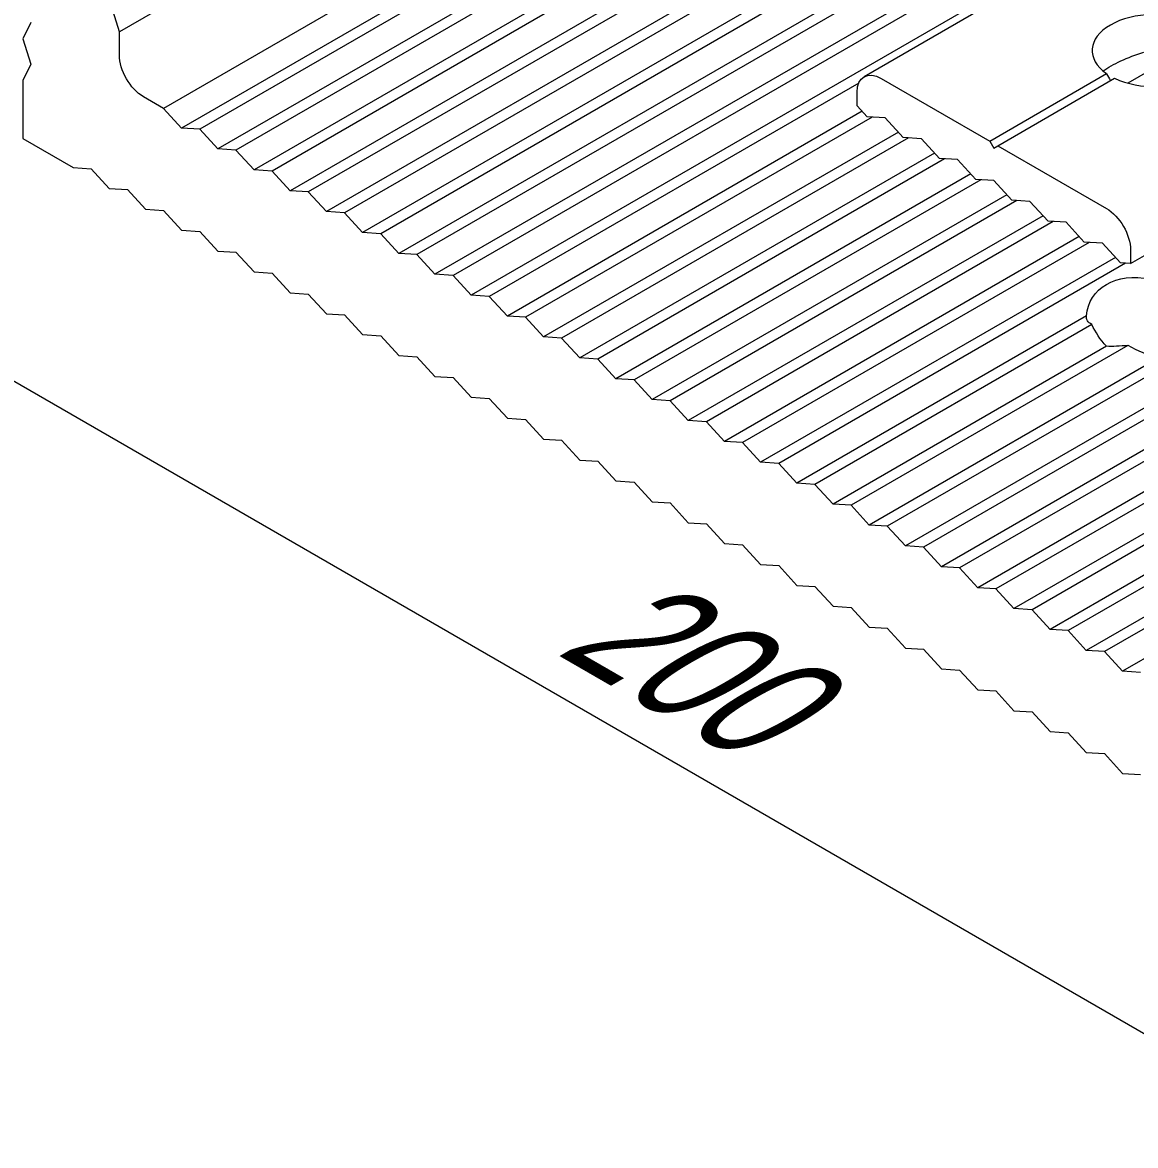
# Model space of a CAD drawing. Extents: x -37 to 4620, y -49 to 348.
# Drawn here: x 1987.84 to 2005.45, y 233.38 to 251.15 of the extents above; entities that cross this region are included whole.
import ezdxf

# ---------------------------------------------------------------- set-up
doc = ezdxf.new("R2010")
doc.units = 0
doc.header["$LTSCALE"] = 5
doc.layers.add('4', color=160, linetype='CONTINUOUS', lineweight=18)
doc.layers.add('PV-B6A89', color=7, linetype='CONTINUOUS', lineweight=15)
doc.styles.add('15', font='russ.shx', dxfattribs={"width": 0.7, "height": 15})

msp = doc.modelspace()

# ---------------------------------------------------------------- linework, layer by layer
at = {"layer": '4', "extrusion": (-8.3e-15, 0.816497, 0.57735)}
msp.add_line((1985.718, 246.62, -17.439), (2008.656, 233.377, 1.291), dxfattribs=at)
at = {"layer": 'PV-B6A89', "extrusion": (-8.2e-15, 0.816497, 0.57735)}
for p, q in [((2000.537, 255.36, -32.299), (1990.355, 249.482, -32.299)), ((2000.824, 255.342, -32.299), (1990.642, 249.463, -32.299)), ((2001.11, 255.03, -32.299), (1990.928, 249.151, -32.299)), ((2001.396, 255.011, -32.299), (1991.214, 249.133, -32.299)), ((2001.683, 254.699, -32.299), (1991.501, 248.82, -32.299)), ((2001.969, 254.681, -32.299), (1991.787, 248.802, -32.299)), ((2002.256, 254.368, -32.299), (1992.073, 248.49, -32.299)), ((2002.542, 254.35, -32.299), (1992.36, 248.471, -32.299)), ((2002.828, 254.038, -32.299), (1992.646, 248.159, -32.299)), ((2003.115, 254.019, -32.299), (1992.933, 248.141, -32.299)), ((2003.401, 253.707, -32.299), (1993.219, 247.828, -32.299)), ((2003.687, 253.688, -32.299), (1993.505, 247.81, -32.299)), ((1993.598, 253.448, -32.299), (1989.369, 251.006, -32.299)), ((2003.974, 253.376, -32.299), (1993.792, 247.498, -32.299)), ((2004.26, 253.358, -32.299), (1994.078, 247.479, -32.299)), ((1996.015, 253.227, -32.299), (1990.069, 249.794, -32.299)), ((2006.249, 253.234, -32.299), (2001.158, 250.295, -32.299)), ((2004.547, 253.045, -32.299), (1994.365, 247.167, -32.299)), ((2004.833, 253.027, -32.299), (1994.651, 247.149, -32.299)), ((2005.119, 252.715, -32.299), (1994.937, 246.836, -32.299)), ((1989.369, 251.006, -32.299), (1989.242, 251.411, -32.299)), ((1987.969, 251.153, -32.299), (1987.841, 250.896, -32.299)), ((1989.369, 250.639, -32.299), (1989.369, 251.006, -32.299)), ((1987.841, 250.896, -32.299), (1987.969, 250.492, -32.299)), ((1987.969, 250.492, -32.299), (1987.841, 250.235, -32.299)), ((2005.987, 250.57, -32.299), (2005.332, 250.192, -32.299)), ((2003.146, 249.276, -32.299), (2004.995, 250.343, -32.299)), ((1987.841, 250.235, -32.299), (1987.841, 249.316, -32.299)), ((2001.074, 250.195, -32.299), (1995.224, 246.818, -32.299)), ((2001.428, 250.268, -32.299), (2003.146, 249.276, -32.299)), ((2003.274, 249.202, -32.299), (2005.122, 250.27, -32.299)), ((2005.374, 247.337, -32.299), (2010.465, 250.276, -32.299)), ((1990.069, 249.794, -32.299), (1989.751, 249.978, -32.299)), ((2001.046, 249.835, -32.299), (2001.046, 250.047, -32.299)), ((1990.355, 249.482, -32.299), (1990.069, 249.794, -32.299)), ((2001.205, 249.662, -32.299), (2001.046, 249.835, -32.299)), ((2001.126, 249.748, -32.299), (1995.51, 246.506, -32.299)), ((2001.286, 249.656, -32.299), (1995.796, 246.487, -32.299)), ((2001.492, 249.643, -32.299), (2001.205, 249.662, -32.299)), ((2001.778, 249.331, -32.299), (2001.492, 249.643, -32.299)), ((1990.642, 249.463, -32.299), (1990.355, 249.482, -32.299)), ((1990.928, 249.151, -32.299), (1990.642, 249.463, -32.299)), ((2001.699, 249.417, -32.299), (1996.083, 246.175, -32.299)), ((1987.841, 249.316, -32.299), (1988.637, 248.857, -32.299)), ((2001.859, 249.326, -32.299), (1996.369, 246.156, -32.299)), ((2002.065, 249.313, -32.299), (2001.778, 249.331, -32.299)), ((2002.351, 249, -32.299), (2002.065, 249.313, -32.299)), ((2003.146, 249.276, -32.299), (2003.21, 249.166, -32.299)), ((1991.214, 249.133, -32.299), (1990.928, 249.151, -32.299)), ((1991.501, 248.82, -32.299), (1991.214, 249.133, -32.299)), ((2002.272, 249.087, -32.299), (1996.656, 245.844, -32.299)), ((2011.706, 249.059, -32.299), (2001.524, 243.18, -32.299)), ((2003.21, 249.166, -32.299), (2003.274, 249.202, -32.299)), ((2003.274, 249.202, -32.299), (2004.992, 248.21, -32.299)), ((2002.431, 248.995, -32.299), (1996.942, 245.826, -32.299)), ((2002.637, 248.982, -32.299), (2002.351, 249, -32.299)), ((2002.924, 248.67, -32.299), (2002.637, 248.982, -32.299)), ((1988.637, 248.857, -32.299), (1988.923, 248.839, -32.299)), ((1988.923, 248.839, -32.299), (1989.21, 248.526, -32.299)), ((1991.787, 248.802, -32.299), (1991.501, 248.82, -32.299)), ((1992.073, 248.49, -32.299), (1991.787, 248.802, -32.299)), ((2002.844, 248.756, -32.299), (1997.228, 245.513, -32.299)), ((2011.992, 248.747, -32.299), (2001.81, 242.868, -32.299)), ((2012.279, 248.728, -32.299), (2002.097, 242.85, -32.299)), ((1989.21, 248.526, -32.299), (1989.496, 248.508, -32.299)), ((2003.004, 248.664, -32.299), (1997.515, 245.495, -32.299)), ((2003.21, 248.651, -32.299), (2002.924, 248.67, -32.299)), ((2003.496, 248.339, -32.299), (2003.21, 248.651, -32.299)), ((1989.496, 248.508, -32.299), (1989.782, 248.196, -32.299)), ((1992.36, 248.471, -32.299), (1992.073, 248.49, -32.299)), ((1992.646, 248.159, -32.299), (1992.36, 248.471, -32.299)), ((2003.417, 248.425, -32.299), (1997.801, 245.183, -32.299)), ((2012.565, 248.416, -32.299), (2002.383, 242.537, -32.299)), ((2012.852, 248.398, -32.299), (2002.669, 242.519, -32.299)), ((2003.783, 248.32, -32.299), (2003.496, 248.339, -32.299)), ((1989.782, 248.196, -32.299), (1990.069, 248.177, -32.299)), ((1990.069, 248.177, -32.299), (1990.355, 247.865, -32.299)), ((2003.577, 248.334, -32.299), (1998.087, 245.164, -32.299)), ((2004.069, 248.008, -32.299), (2003.783, 248.32, -32.299)), ((1992.933, 248.141, -32.299), (1992.646, 248.159, -32.299)), ((1993.219, 247.828, -32.299), (1992.933, 248.141, -32.299)), ((2003.99, 248.095, -32.299), (1998.374, 244.852, -32.299)), ((2004.15, 248.003, -32.299), (1998.66, 244.834, -32.299)), ((2013.138, 248.085, -32.299), (2002.956, 242.207, -32.299)), ((2013.424, 248.067, -32.299), (2003.242, 242.188, -32.299)), ((2004.356, 247.99, -32.299), (2004.069, 248.008, -32.299)), ((2004.642, 247.678, -32.299), (2004.356, 247.99, -32.299)), ((1990.355, 247.865, -32.299), (1990.642, 247.847, -32.299)), ((1990.642, 247.847, -32.299), (1990.928, 247.534, -32.299)), ((1993.505, 247.81, -32.299), (1993.219, 247.828, -32.299)), ((1993.792, 247.498, -32.299), (1993.505, 247.81, -32.299)), ((2004.563, 247.764, -32.299), (1998.947, 244.521, -32.299)), ((2004.722, 247.672, -32.299), (1999.233, 244.503, -32.299)), ((2013.711, 247.755, -32.299), (2003.529, 241.876, -32.299)), ((2013.997, 247.736, -32.299), (2003.815, 241.858, -32.299)), ((2004.928, 247.659, -32.299), (2004.642, 247.678, -32.299)), ((2005.215, 247.347, -32.299), (2004.928, 247.659, -32.299)), ((1990.928, 247.534, -32.299), (1991.214, 247.516, -32.299)), ((1991.214, 247.516, -32.299), (1991.501, 247.204, -32.299)), ((1994.078, 247.479, -32.299), (1993.792, 247.498, -32.299)), ((1994.365, 247.167, -32.299), (1994.078, 247.479, -32.299)), ((2005.374, 247.549, -32.299), (2005.374, 247.337, -32.299)), ((2005.135, 247.433, -32.299), (1999.519, 244.191, -32.299)), ((2005.295, 247.342, -32.299), (1999.806, 244.172, -32.299)), ((2014.283, 247.424, -32.299), (2004.101, 241.545, -32.299)), ((2005.374, 247.337, -32.299), (2005.215, 247.347, -32.299)), ((1991.501, 247.204, -32.299), (1991.787, 247.185, -32.299)), ((1991.787, 247.185, -32.299), (1992.073, 246.873, -32.299)), ((1994.651, 247.149, -32.299), (1994.365, 247.167, -32.299)), ((1994.937, 246.836, -32.299), (1994.651, 247.149, -32.299)), ((1992.073, 246.873, -32.299), (1992.36, 246.855, -32.299)), ((1992.36, 246.855, -32.299), (1992.646, 246.542, -32.299)), ((1995.224, 246.818, -32.299), (1994.937, 246.836, -32.299)), ((1995.51, 246.506, -32.299), (1995.224, 246.818, -32.299)), ((1992.646, 246.542, -32.299), (1992.933, 246.524, -32.299)), ((1992.933, 246.524, -32.299), (1993.219, 246.212, -32.299)), ((1995.796, 246.487, -32.299), (1995.51, 246.506, -32.299)), ((1996.083, 246.175, -32.299), (1995.796, 246.487, -32.299)), ((2004.678, 246.508, -32.299), (2000.092, 243.86, -32.299)), ((1993.219, 246.212, -32.299), (1993.505, 246.193, -32.299)), ((2004.761, 246.372, -32.299), (2000.378, 243.842, -32.299)), ((1993.505, 246.193, -32.299), (1993.792, 245.881, -32.299)), ((1996.369, 246.156, -32.299), (1996.083, 246.175, -32.299)), ((1996.656, 245.844, -32.299), (1996.369, 246.156, -32.299)), ((2004.992, 246.028, -32.299), (2000.665, 243.529, -32.299)), ((2005.334, 246.041, -32.299), (2000.951, 243.511, -32.299)), ((1993.792, 245.881, -32.299), (1994.078, 245.863, -32.299)), ((1994.078, 245.863, -32.299), (1994.365, 245.55, -32.299)), ((1996.942, 245.826, -32.299), (1996.656, 245.844, -32.299)), ((1997.228, 245.513, -32.299), (1996.942, 245.826, -32.299)), ((2005.823, 245.846, -32.299), (2001.238, 243.199, -32.299)), ((1994.365, 245.55, -32.299), (1994.651, 245.532, -32.299)), ((1994.651, 245.532, -32.299), (1994.937, 245.22, -32.299)), ((1997.515, 245.495, -32.299), (1997.228, 245.513, -32.299)), ((1997.801, 245.183, -32.299), (1997.515, 245.495, -32.299)), ((1994.937, 245.22, -32.299), (1995.224, 245.201, -32.299)), ((1995.224, 245.201, -32.299), (1995.51, 244.889, -32.299)), ((1998.087, 245.164, -32.299), (1997.801, 245.183, -32.299)), ((1998.374, 244.852, -32.299), (1998.087, 245.164, -32.299)), ((1995.51, 244.889, -32.299), (1995.796, 244.87, -32.299)), ((1995.796, 244.87, -32.299), (1996.083, 244.558, -32.299)), ((1998.66, 244.834, -32.299), (1998.374, 244.852, -32.299)), ((1998.947, 244.521, -32.299), (1998.66, 244.834, -32.299)), ((2010.238, 244.904, -32.299), (2004.388, 241.527, -32.299)), ((1996.083, 244.558, -32.299), (1996.369, 244.54, -32.299)), ((1996.369, 244.54, -32.299), (1996.656, 244.227, -32.299)), ((1999.233, 244.503, -32.299), (1998.947, 244.521, -32.299)), ((1999.519, 244.191, -32.299), (1999.233, 244.503, -32.299)), ((2010.29, 244.457, -32.299), (2004.674, 241.215, -32.299)), ((2010.45, 244.366, -32.299), (2004.961, 241.196, -32.299)), ((1996.656, 244.227, -32.299), (1996.942, 244.209, -32.299)), ((1996.942, 244.209, -32.299), (1997.228, 243.897, -32.299)), ((1999.806, 244.172, -32.299), (1999.519, 244.191, -32.299)), ((2000.092, 243.86, -32.299), (1999.806, 244.172, -32.299)), ((2010.863, 244.126, -32.299), (2005.247, 240.884, -32.299)), ((1997.228, 243.897, -32.299), (1997.515, 243.878, -32.299)), ((1997.515, 243.878, -32.299), (1997.801, 243.566, -32.299)), ((2000.378, 243.842, -32.299), (2000.092, 243.86, -32.299)), ((2000.665, 243.529, -32.299), (2000.378, 243.842, -32.299)), ((1997.801, 243.566, -32.299), (1998.087, 243.548, -32.299)), ((1998.087, 243.548, -32.299), (1998.374, 243.235, -32.299)), ((2000.951, 243.511, -32.299), (2000.665, 243.529, -32.299)), ((2001.238, 243.199, -32.299), (2000.951, 243.511, -32.299)), ((1998.374, 243.235, -32.299), (1998.66, 243.217, -32.299)), ((1998.66, 243.217, -32.299), (1998.947, 242.905, -32.299)), ((2001.524, 243.18, -32.299), (2001.238, 243.199, -32.299)), ((2001.81, 242.868, -32.299), (2001.524, 243.18, -32.299)), ((1998.947, 242.905, -32.299), (1999.233, 242.886, -32.299)), ((1999.233, 242.886, -32.299), (1999.519, 242.574, -32.299)), ((2002.097, 242.85, -32.299), (2001.81, 242.868, -32.299)), ((2002.383, 242.537, -32.299), (2002.097, 242.85, -32.299)), ((1999.519, 242.574, -32.299), (1999.806, 242.556, -32.299)), ((1999.806, 242.556, -32.299), (2000.092, 242.243, -32.299)), ((2002.669, 242.519, -32.299), (2002.383, 242.537, -32.299)), ((2002.956, 242.207, -32.299), (2002.669, 242.519, -32.299)), ((2000.092, 242.243, -32.299), (2000.378, 242.225, -32.299)), ((2000.378, 242.225, -32.299), (2000.665, 241.913, -32.299)), ((2003.242, 242.188, -32.299), (2002.956, 242.207, -32.299)), ((2003.529, 241.876, -32.299), (2003.242, 242.188, -32.299)), ((2000.665, 241.913, -32.299), (2000.951, 241.894, -32.299)), ((2000.951, 241.894, -32.299), (2001.238, 241.582, -32.299)), ((2003.815, 241.858, -32.299), (2003.529, 241.876, -32.299)), ((2004.101, 241.545, -32.299), (2003.815, 241.858, -32.299)), ((2001.238, 241.582, -32.299), (2001.524, 241.564, -32.299)), ((2001.524, 241.564, -32.299), (2001.81, 241.251, -32.299)), ((2004.388, 241.527, -32.299), (2004.101, 241.545, -32.299)), ((2004.674, 241.215, -32.299), (2004.388, 241.527, -32.299)), ((2001.81, 241.251, -32.299), (2002.097, 241.233, -32.299)), ((2002.097, 241.233, -32.299), (2002.383, 240.921, -32.299)), ((2004.961, 241.196, -32.299), (2004.674, 241.215, -32.299)), ((2005.247, 240.884, -32.299), (2004.961, 241.196, -32.299)), ((2002.383, 240.921, -32.299), (2002.669, 240.902, -32.299)), ((2002.669, 240.902, -32.299), (2002.956, 240.59, -32.299)), ((2005.533, 240.866, -32.299), (2005.247, 240.884, -32.299)), ((2002.956, 240.59, -32.299), (2003.242, 240.572, -32.299)), ((2003.242, 240.572, -32.299), (2003.529, 240.259, -32.299)), ((2003.529, 240.259, -32.299), (2003.815, 240.241, -32.299)), ((2003.815, 240.241, -32.299), (2004.101, 239.929, -32.299)), ((2004.101, 239.929, -32.299), (2004.388, 239.91, -32.299)), ((2004.388, 239.91, -32.299), (2004.674, 239.598, -32.299)), ((2004.674, 239.598, -32.299), (2004.961, 239.58, -32.299)), ((2004.961, 239.58, -32.299), (2005.247, 239.267, -32.299)), ((2005.247, 239.267, -32.299), (2005.533, 239.249, -32.299))]:
    msp.add_line(p, q, dxfattribs=at)
at = {"layer": 'PV-B6A89'}
for centre, major_axis, start_param, end_param in [((2005.756, 250.709, -32.299), (-0.99, 0), -2.26516, 0.694363), ((2005.756, 250.709, -32.299), (0.99, 0), -2.26516, 0.694363), ((2005.756, 250.635, -32.299), (0.7, -1.212), -1.661831, -1.570796)]:
    msp.add_ellipse(centre, major_axis=major_axis, ratio=0.57735, start_param=start_param, end_param=end_param, dxfattribs=at)
at = {"layer": 'PV-B6A89', "extrusion": (6.9e-15, -1.7e-15, -1)}
msp.add_ellipse((2005.756, 250.415, -32.299), major_axis=(-0.986, -0.28), ratio=0.298976, start_param=0.686439, end_param=1.482605, dxfattribs=at)
at = {"layer": 'PV-B6A89', "extrusion": (7.1e-15, -1.5e-15, -1)}
msp.add_ellipse((1989.751, 250.419, -32.299), major_axis=(-0.27, 0.468), ratio=0.57735, start_param=-2.356194, end_param=-0.785398, dxfattribs=at)
at = {"layer": 'PV-B6A89', "extrusion": (7.2e-15, -1.4e-15, -1)}
msp.add_ellipse((2001.428, 249.827, -32.299), major_axis=(-0.27, 0.468), ratio=0.57735, start_param=-0.785398, end_param=0.785398, dxfattribs=at)
at = {"layer": 'PV-B6A89', "extrusion": (7.2e-15, -1.2e-15, -1)}
msp.add_ellipse((2004.992, 247.769, -32.299), major_axis=(0.27, -0.468), ratio=0.57735, start_param=-2.356194, end_param=-0.785398, dxfattribs=at)
at = {"layer": 'PV-B6A89', "extrusion": (7.5e-15, -1.1e-15, -1)}
msp.add_ellipse((2005.756, 246.175, -32.299), major_axis=(-0.982, 0.626), ratio=0.716666, start_param=-0.366055, end_param=1.079413, dxfattribs=at)
at = {"layer": 'PV-B6A89', "extrusion": (7.2e-15, -1.6e-15, -1)}
msp.add_ellipse((2005.756, 246.763, -32.299), major_axis=(1.076, 0.305), ratio=0.298976, start_param=-3.457942, end_param=-2.994277, dxfattribs=at)
at = {"layer": 'PV-B6A89', "extrusion": (7.1e-15, -1.3e-15, -1)}
for centre, start_param, end_param in [((2005.756, 246.469, -32.299), -1.214117, -0.829721), ((2005.756, 246.763, -32.299), -2.062179, -1.598514)]:
    msp.add_ellipse(centre, major_axis=(-0.982, 0.626), ratio=0.716666, start_param=start_param, end_param=end_param, dxfattribs=at)
at = {"layer": 'PV-B6A89', "extrusion": (6.9e-15, -1.1e-15, -1)}
msp.add_ellipse((2005.756, 246.469, -32.299), major_axis=(1.076, 0.305), ratio=0.298976, start_param=-4.226736, end_param=-3.842339, dxfattribs=at)

# ---------------------------------------------------------------- texts
at = {"layer": '4', "extrusion": (-8.3e-15, 0.816497, 0.57735), "insert": (1998.678, 240.859, -9.291), "char_height": 2.7, "attachment_point": 5, "text_direction": (0.707107, -0.408248, 0.57735), "style": '15'}
msp.add_mtext('\\A1;200', dxfattribs=at)

doc.saveas('drawing.dxf')
